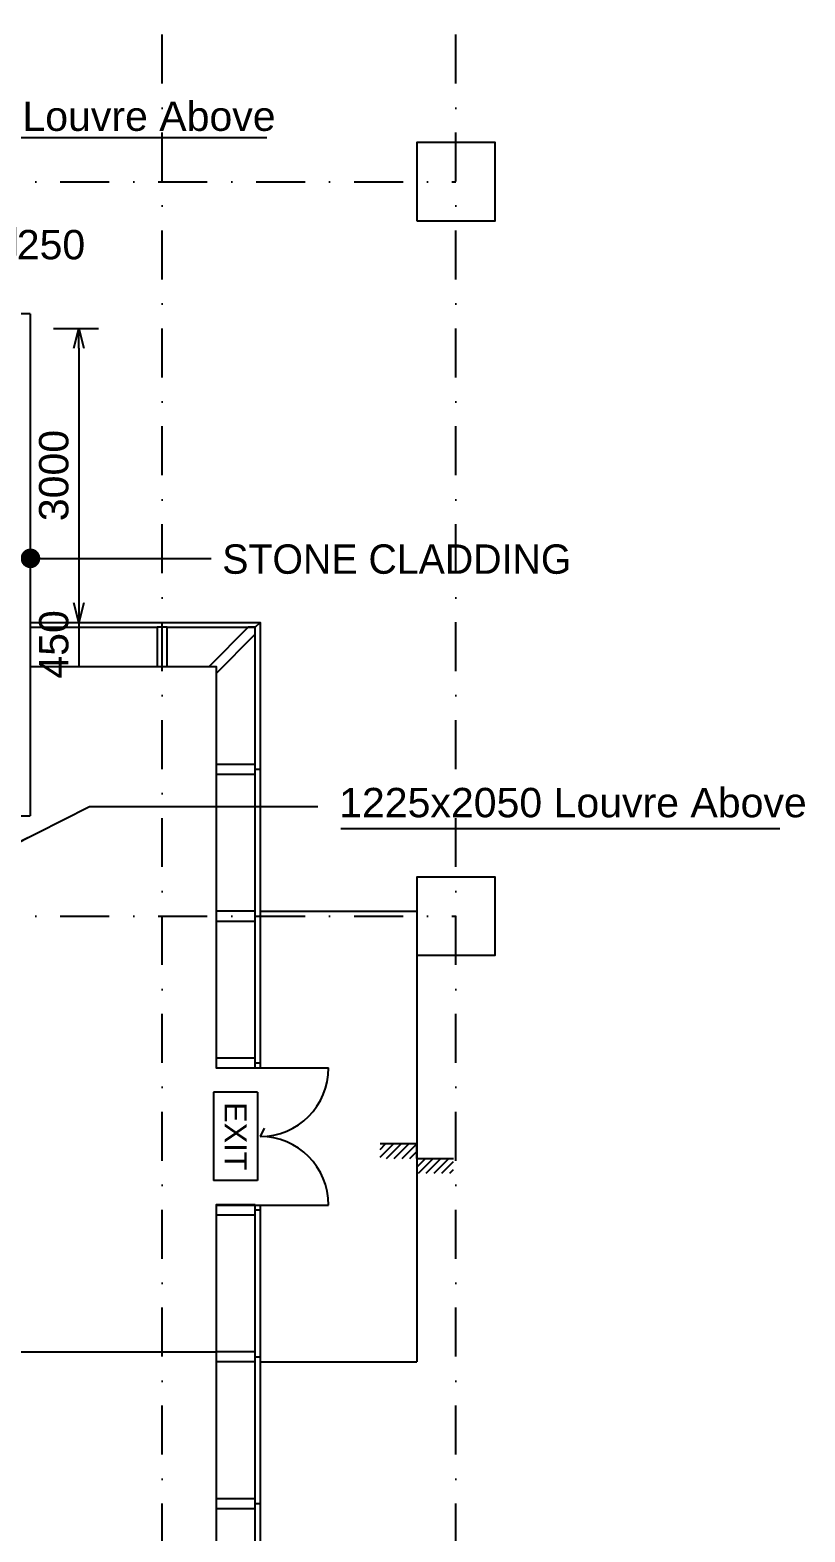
# Model space of a CAD drawing. Header units: millimetres. Extents: x 27940 to 139928, y 247 to 79491.
# Drawn here: x 103445 to 111360, y 30242 to 45581 of the extents above; entities that cross this region are included whole.
import ezdxf
from ezdxf.enums import TextEntityAlignment as Align

# ---------------------------------------------------------------- set-up
doc = ezdxf.new("R2010")
doc.units = ezdxf.units.MM
doc.header["$LTSCALE"] = 1000
doc.linetypes.add('DASHDOT', pattern=[1, 0.5, -0.25, 0, -0.25])
doc.layers.get('0').update_dxf_attribs({"color": 8})
doc.layers.get('Defpoints').update_dxf_attribs({"color": 8})
for name, color, linetype in [('CLADDING', 8, 'Continuous'), ('COL-10 Rev j', 8, 'Continuous'), ('DLN020__', 8, 'DASHDOT'), ('DLN030', 8, 'Continuous'), ('DLN040__', 8, 'Continuous'), ('DLN220__', 8, 'Continuous'), ('DLN280__', 8, 'Continuous'), ('DLN314__', 8, 'Continuous'), ('DLN580__', 8, 'Continuous'), ('LEVEL', 8, 'Continuous')]:
    doc.layers.add(name, color=color, linetype=linetype)
doc.styles.add('ROMANS', font='swissl.ttf')
doc.styles.add('SWIS721LT450', font='swissl.ttf')
doc.styles.add('SWIS721LT750', font='swissl.ttf')
doc.dimstyles.new('INTDIM', dxfattribs={"dimscale": 200, "dimtxt": 2.25, "dimasz": 1.5, "dimexe": 1, "dimexo": 0, "dimgap": 1, "dimtad": 1, "dimdec": 0, "dimrnd": 1, "dimzin": 1, "dimdsep": 46, "dimtxsty": 'SWIS721LT450', "dimcen": 1, "dimclrd": 256, "dimclre": 256, "dimclrt": 256, "dimaunit": 1, "dimadec": 3, "dimazin": 0, "dimtfac": 1, "dimtdec": 0, "dimtix": 1, "dimtmove": 2, "dimatfit": 0, "dimldrblk": 'DOT', "dimfxl": 1, "dimtolj": 1, "dimtzin": 0, "dimarcsym": 0})

# ---------------------------------------------------------------- blocks, each defined once
blk = doc.blocks.new('FSEX-V01')
at = {"layer": 'DLN580__'}
for p, q in [((0, 300), (0, 0)), ((0, 300), (600, 300)), ((600, 300), (600, 0)), ((0, 0), (600, 0))]:
    blk.add_line(p, q, dxfattribs=at)
at = {"layer": 'DLN580__', "style": 'ROMANS'}
blk.add_text('EXIT', height=150, dxfattribs=at).set_placement((300, 150), align=Align.MIDDLE)
blk = doc.blocks.new('level diff')
at = {"layer": 'LEVEL'}
h = blk.add_hatch(dxfattribs=at)
h.set_pattern_fill('ANSI31', color=256, scale=450, angle=210.535, style=0)
h.set_pattern_definition([(14.465, (-16047.86, -9196.314), (-14.0506, 54.4669), [])])
h.paths.add_polyline_path([(-247, 320), (-323, 191), (0, 0), (76, 129)])
h.paths.add_polyline_path([(0, 0), (-76, -129), (247, -320), (323, -191)])
for p, q in [((77, 130), (-246, 321)), ((0, 0), (77, 130)), ((0, 0), (323, -191))]:
    blk.add_line(p, q, dxfattribs=at)
blk = doc.blocks.new('DIMARR')
for p, q in [((-1, 0.25), (0, 0)), ((-1, 0), (0, 0)), ((0, 0), (-1, -0.25))]:
    blk.add_line(p, q)
blk = doc.blocks.new('Magenta-1')
at = {"layer": 'DLN314__'}
blk.add_line((3743, 14395), (3693, 14395), dxfattribs=at)
blk.add_lwpolyline([(3743, 14345), (4143, 14345), (4143, 14445), (3743, 14445)], close=True, dxfattribs=at)
blk = doc.blocks.new('Magenta')
at = {"layer": 'DLN314__'}
blk.add_line((3743, 6495), (3693, 6445), dxfattribs=at)
blk.add_lwpolyline([(4214, 6895), (4143, 6895), (4143, 6966), (3743, 6566), (3743, 6495), (3814, 6495)], close=True, dxfattribs=at)
blk = doc.blocks.new('*D60')
at = {"layer": 'Defpoints', "color": 0, "transparency": 16777216}
for p in [(103045, 43579), (103045, 43079), (103295, 43079)]:
    blk.add_point(p, dxfattribs=at)
at = {"layer": 'DLN030', "lineweight": -2, "transparency": 16777216}
for p, q in [((103045, 43279), (103045, 43779)), ((103295, 43279), (103295, 43779)), ((103295, 43579), (103045, 43579))]:
    blk.add_line(p, q, dxfattribs=at)
at = {"layer": 'DLN030', "transparency": 16777216, "insert": (103659, 43387), "char_height": 300, "attachment_point": 5, "style": 'SWIS721LT450'}
blk.add_mtext('\\A1;250', dxfattribs=at)
blk = doc.blocks.new('*D45')
at = {"layer": 'Defpoints', "color": 0, "transparency": 16777216}
for p in [(103484, 42531), (103534, 39531), (103944, 39531)]:
    blk.add_point(p, dxfattribs=at)
at = {"layer": 'DLN030', "lineweight": -2, "transparency": 16777216}
for p, q in [((103684, 42531), (104144, 42531)), ((103944, 42331), (103944, 39731)), ((103734, 39531), (104144, 39531))]:
    blk.add_line(p, q, dxfattribs=at)
at = {"layer": 'DLN030', "lineweight": -2, "transparency": 16777216, "xscale": 200, "yscale": 200, "zscale": 200}
for p, rotation in [((103944, 42531), 90), ((103944, 39531), 270)]:
    blk.add_blockref('DIMARR', p, dxfattribs=dict(at, rotation=rotation))
at = {"layer": 'DLN030', "transparency": 16777216, "insert": (103689, 41031), "char_height": 300, "attachment_point": 5, "rotation": 90, "style": 'SWIS721LT450'}
blk.add_mtext('\\A1;3000', dxfattribs=at)
blk = doc.blocks.new('*D46')
at = {"layer": 'Defpoints', "color": 0, "transparency": 16777216}
for p in [(103534, 39531), (103534, 39081), (103944, 39081)]:
    blk.add_point(p, dxfattribs=at)
at = {"layer": 'DLN030', "lineweight": -2, "transparency": 16777216}
for p, q in [((103734, 39531), (104144, 39531)), ((103944, 39531), (103944, 39081)), ((103734, 39081), (104144, 39081))]:
    blk.add_line(p, q, dxfattribs=at)
at = {"layer": 'DLN030', "transparency": 16777216, "insert": (103689, 39306), "char_height": 300, "attachment_point": 5, "rotation": 90, "style": 'SWIS721LT450'}
blk.add_mtext('\\A1;450', dxfattribs=at)
blk = doc.blocks.new('A$C7B6E469D')
at = {"layer": 'DLN040__', "style": 'SWIS721LT750'}
for s, p in [('850x800 Louvre Above', (-1652, 2020)), ('1225x2050 Louvre Above', (3307, -4990))]:
    blk.add_text(s, height=300, dxfattribs=at).set_placement(p)
at = {"layer": 'DLN040__'}
blk.add_leader([(-50, -5287), (756, -4879), (3091, -4879)], dimstyle='INTDIM', override={"dimscale": 1, "dimtxt": 300, "dimasz": 200, "dimexe": 200, "dimexo": 200, "dimgap": 100, "dimtad": 0, "dimrnd": 0, "dimzin": 0, "dimcen": 200, "dimclrt": 256}, dxfattribs=at)

msp = doc.modelspace()

# ---------------------------------------------------------------- linework, layer by layer
msp.add_line((105836.1, 34364.5), (105795, 34280.7))
at = {"layer": 'CLADDING'}
for p, q in [((103445, 42680.7), (95685, 42680.7)), ((103445, 42680.7), (103445, 37555.7)), ((103295, 37555.7), (103445, 37555.7))]:
    msp.add_line(p, q, dxfattribs=at)
at = {"layer": 'COL-10 Rev j', "ltscale": 0.5}
for p, q in [((101594.1, 44482.4), (105865.2, 44482.4)), ((106619.9, 37426.5), (111104.2, 37426.5))]:
    msp.add_line(p, q, dxfattribs=at)
at = {"layer": 'DLN020__'}
for p, q in [((104795, 14030.7), (104795, 60526.8)), ((107795, 14030.7), (107795, 60526.8)), ((54749.4, 44030.7), (107795, 44030.7)), ((54749.4, 36530.7), (107795, 36530.7))]:
    msp.add_line(p, q, dxfattribs=at)
at = {"layer": 'DLN220__'}
for p, q in [((105795, 36580.7), (107395, 36580.7)), ((107395, 36130.7), (107395, 31980.7)), ((100045, 32080.7), (105345, 32080.7)), ((105795, 31980.7), (107395, 31980.7))]:
    msp.add_line(p, q, dxfattribs=at)
at = {"layer": 'DLN280__'}
for points in [[(107395, 43630.7), (108195, 43630.7), (108195, 44430.7), (107395, 44430.7)], [(107395, 36130.7), (108195, 36130.7), (108195, 36930.7), (107395, 36930.7)]]:
    msp.add_lwpolyline(points, close=True, dxfattribs=at)
at = {"layer": 'DLN314__'}
for p, q in [((103445, 39480.7), (104745, 39480.7)), ((104845, 39480.7), (105745, 39480.7)), ((105745, 38080.7), (105745, 39480.7)), ((105745, 36580.7), (105745, 37980.7)), ((105745, 35080.7), (105745, 36480.7)), ((105345, 34980.7), (105795, 34980.7)), ((105795, 34980.7), (106495, 34980.7)), ((105345, 33580.7), (105795, 33580.7)), ((105745, 32080.7), (105745, 33480.7)), ((105795, 33580.7), (106495, 33580.7)), ((105745, 30580.7), (105745, 31980.7)), ((105745, 29080.7), (105745, 30480.7))]:
    msp.add_line(p, q, dxfattribs=at)
for points in [[(103445, 39530.7), (105795, 39530.7), (105795, 34980.7)], [(103445, 39080.7), (105345, 39080.7), (105345, 35080.7)], [(105795, 33580.7), (105795, 23030.7), (103445, 23030.7)], [(105345, 33480.7), (105345, 23480.7), (103445, 23480.7)]]:
    msp.add_lwpolyline(points, dxfattribs=at)
for centre, start, end in [((105795, 34980.7), 270, 360), ((105795, 33580.7), 0, 90)]:
    msp.add_arc(centre, 700, start, end, dxfattribs=at)

# ---------------------------------------------------------------- block references
at = {"layer": 'DLN314__', "ltscale": 0.5}
msp.add_blockref('A$C7B6E469D', (103295, 42530.7), dxfattribs=at)
at = {"layer": 'DLN314__'}
for name, p, rotation in [('Magenta-1', (90399.5, 43223.7), 270), ('Magenta', (109488, 45976.2), 179.9999990288095), ('Magenta-1', (109488, 52426.2), 180), ('Magenta-1', (109488, 50926.2), 180), ('Magenta-1', (109488, 49426.2), 180), ('Magenta-1', (109488, 47926.2), 180), ('Magenta-1', (109488, 46426.2), 180), ('Magenta-1', (109488, 44926.2), 180)]:
    msp.add_blockref(name, p, dxfattribs=dict(at, rotation=rotation))
at = {"layer": 'DLN580__', "xscale": 1.5, "yscale": 1.5, "zscale": 1.5, "rotation": 270}
msp.add_blockref('FSEX-V01', (105319.6, 34732.2), dxfattribs=at)
at = {"layer": 'LEVEL', "rotation": 30.53500951230731}
msp.add_blockref('level diff', (107395, 34055.7), dxfattribs=at)

# ---------------------------------------------------------------- texts
at = {"layer": 'DLN040__', "insert": (105408.2, 40327.6), "char_height": 300, "width": 8492.941, "attachment_point": 1, "style": 'SWIS721LT750'}
msp.add_mtext('{\\fUnivers|b0|i0|c0|p34;STONE CLADDING}', dxfattribs=at)

# ---------------------------------------------------------------- dimensions: what is measured, and where the dimension line sits
at = {"layer": 'DLN030'}
dim = msp.add_linear_dim(base=(103045, 43578.7), p1=(103295, 43078.7), p2=(103045, 43078.7), dimstyle='INTDIM', override={"dimscale": 1, "dimtxt": 300, "dimasz": 200, "dimexe": 200, "dimexo": 200, "dimgap": 100, "dimrnd": 0, "dimzin": 0, "dimblk": 'DIMARR', "dimcen": 200, "dimclrt": 256, "dimadec": 4}, dxfattribs=at)
dim.commit()
dim.dimension.update_dxf_attribs({"geometry": '*D60', "text_midpoint": (103659.3, 43387), "dimtype": 160})
for base, p1, p2, picture, middle in [((103943.6, 39530.7), (103484.4, 42530.7), (103534.4, 39530.7), '*D45', (103689.5, 41030.7)), ((103943.6, 39080.7), (103534.4, 39530.7), (103534.4, 39080.7), '*D46', (103689.5, 39305.7))]:
    dim = msp.add_linear_dim(base=base, p1=p1, p2=p2, angle=90, dimstyle='INTDIM', override={"dimscale": 1, "dimtxt": 300, "dimasz": 200, "dimexe": 200, "dimexo": 200, "dimgap": 100, "dimrnd": 0, "dimzin": 0, "dimblk": 'DIMARR', "dimcen": 200, "dimclrt": 256, "dimadec": 4}, dxfattribs=at)
    dim.commit()
    dim.dimension.update_dxf_attribs({"geometry": picture, "text_midpoint": middle})

# ---------------------------------------------------------------- leaders
at = {"layer": 'DLN040__'}
msp.add_leader([(103449.5, 40185.1), (105295, 40185.1)], dimstyle='INTDIM', override={"dimscale": 1, "dimtxt": 300, "dimasz": 200, "dimexe": 200, "dimexo": 200, "dimgap": 100, "dimtad": 0, "dimrnd": 0, "dimzin": 0, "dimcen": 200, "dimclrt": 256}, dxfattribs=at)

doc.saveas('drawing.dxf')
